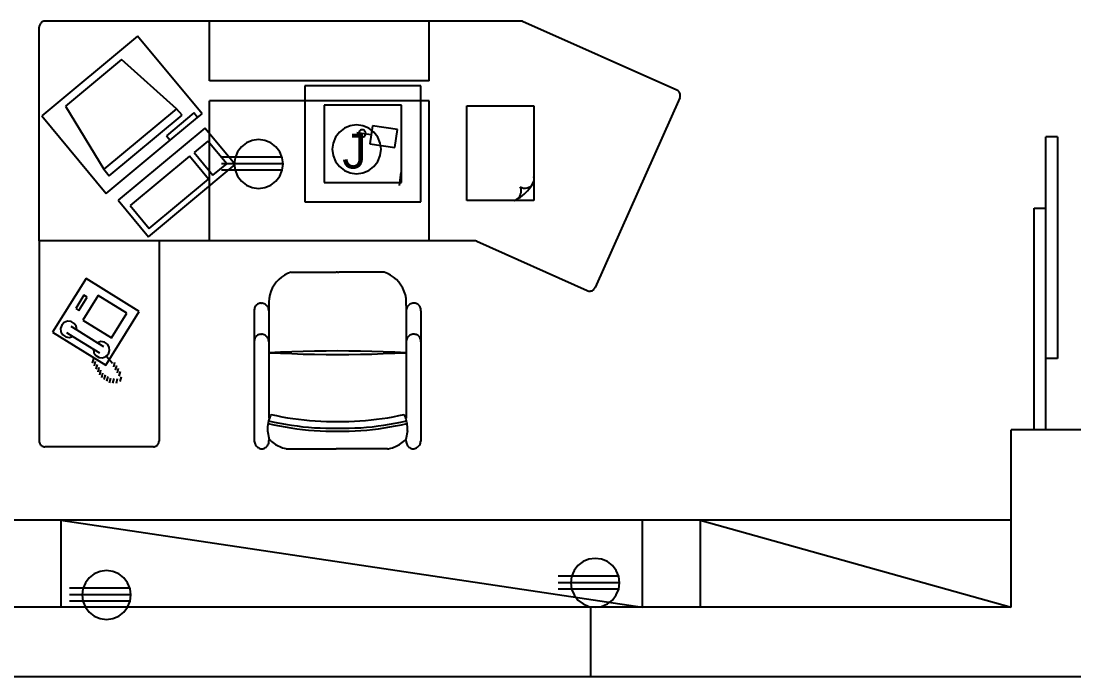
# Model space of a CAD drawing. Header units: centimetres. Extents: x 1966 to 8787, y 7398 to 12383.
# Drawn here: x 7938.8 to 8301.5, y 8810.7 to 9036.4 of the extents above; entities that cross this region are included whole.
import ezdxf

# ---------------------------------------------------------------- set-up
doc = ezdxf.new("R2010")
doc.units = ezdxf.units.CM
doc.styles.get("Standard").update_dxf_attribs({"font": 'arial.ttf', "height": 10})

# ---------------------------------------------------------------- blocks, each defined once
blk = doc.blocks.new('三連插座')
for p, q in [((-4.2, 15.67), (-5.94, 14.34)), ((-2.17, 16.51), (-4.2, 15.67)), ((0, 16.8), (-2.17, 16.51)), ((2.17, 16.51), (0, 16.8)), ((4.2, 15.67), (2.17, 16.51)), ((5.94, 14.34), (4.2, 15.67)), ((-7.27, 12.6), (-8.11, 10.57)), ((-5.94, 14.34), (-7.27, 12.6)), ((7.27, 12.6), (5.94, 14.34)), ((8.11, 10.57), (7.27, 12.6)), ((8.11, 10.73), (-12.77, 10.73)), ((8.4, 8.4), (-12.77, 8.4)), ((-8.11, 10.57), (-8.4, 8.4)), ((-8.4, 8.4), (-8.11, 6.23)), ((8.4, 8.4), (8.11, 10.57)), ((8.11, 6.23), (8.4, 8.4)), ((8.11, 6.23), (-12.77, 6.24)), ((-8.11, 6.23), (-7.27, 4.2)), ((-7.27, 4.2), (-5.94, 2.46)), ((5.94, 2.46), (7.27, 4.2)), ((7.27, 4.2), (8.11, 6.23)), ((-5.94, 2.46), (-4.2, 1.13)), ((-4.2, 1.13), (-2.17, 0.29)), ((-2.17, 0.29), (0, 0)), ((0, 0), (2.17, 0.29)), ((2.17, 0.29), (4.2, 1.13)), ((4.2, 1.13), (5.94, 2.46))]:
    blk.add_line(p, q)
blk = doc.blocks.new('網路出線口')
for p, q in [((-5.29, 15.53), (-7.03, 14.19)), ((-3.26, 16.37), (-5.29, 15.53)), ((-1.09, 16.65), (-3.26, 16.37)), ((1.09, 16.37), (-1.09, 16.65)), ((3.11, 15.53), (1.09, 16.37)), ((4.85, 14.19), (3.11, 15.53)), ((-8.36, 12.46), (-9.2, 10.43)), ((-7.03, 14.19), (-8.36, 12.46)), ((6.19, 12.46), (4.85, 14.19)), ((7.03, 10.43), (6.19, 12.46)), ((-9.2, 10.43), (-9.49, 8.26)), ((-9.49, 8.26), (-9.2, 6.08)), ((7.31, 8.26), (7.03, 10.43)), ((7.03, 6.08), (7.31, 8.26)), ((-9.2, 6.08), (-8.36, 4.06)), ((-8.36, 4.06), (-7.03, 2.32)), ((4.85, 2.32), (6.19, 4.06)), ((6.19, 4.06), (7.03, 6.08)), ((-7.03, 2.32), (-5.29, 0.98)), ((-5.29, 0.98), (-3.26, 0.14)), ((-3.26, 0.14), (-1.09, -0.14)), ((-1.09, -0.14), (1.09, 0.14)), ((1.09, 0.14), (3.11, 0.98)), ((3.11, 0.98), (4.85, 2.32))]:
    blk.add_line(p, q)
blk.add_text('J', height=12).set_placement((-6.03, 1.65))

msp = doc.modelspace()

# ---------------------------------------------------------------- linework, layer by layer
for p, q in [((7945.83, 9035.99), (7945.63, 9035.81)), ((7946.06, 9036.14), (7945.83, 9035.99)), ((7946.3, 9036.26), (7946.06, 9036.14)), ((7946.55, 9036.34), (7946.3, 9036.26)), ((7946.82, 9036.4), (7946.55, 9036.34)), ((7947.09, 9036.41), (7946.82, 9036.4)), ((8003.68, 9036.41), (7947.09, 9036.41)), ((8003.68, 9015.8), (8003.68, 9036.41)), ((8079.28, 9036.41), (8003.68, 9036.41)), ((8079.28, 9015.8), (8079.28, 9036.41)), ((8111.34, 9036.41), (8079.28, 9036.41)), ((8111.34, 9036.41), (8164.44, 9012.71)), ((7945.04, 9034.62), (7945.02, 9034.35)), ((7945.02, 8960.81), (7945.02, 9034.35)), ((7945.09, 9034.89), (7945.04, 9034.62)), ((7945.18, 9035.14), (7945.09, 9034.89)), ((7945.3, 9035.38), (7945.18, 9035.14)), ((7945.45, 9035.61), (7945.3, 9035.38)), ((7945.63, 9035.81), (7945.45, 9035.61)), ((7978.86, 9031.22), (7945.9, 9003.79)), ((8001.07, 9004.54), (7978.86, 9031.22)), ((7973.31, 9023.15), (7954.01, 9007.08)), ((7992.31, 9006.25), (7973.31, 9023.15)), ((8079.28, 9015.8), (8003.68, 9015.8)), ((8076.32, 9014.1), (8036.42, 9014.1)), ((8036.42, 9014.1), (8036.42, 8974.2)), ((8076.32, 8974.2), (8076.32, 9014.1)), ((8164.68, 9012.58), (8164.44, 9012.71)), ((8164.9, 9012.43), (8164.68, 9012.58)), ((8165.1, 9012.24), (8164.9, 9012.43)), ((8165.27, 9012.03), (8165.1, 9012.24)), ((8165.42, 9011.81), (8165.27, 9012.03)), ((8165.53, 9011.56), (8165.42, 9011.81)), ((8165.61, 9011.3), (8165.53, 9011.56)), ((8165.65, 9011.04), (8165.61, 9011.3)), ((8165.64, 9010.5), (8165.66, 9010.77)), ((8165.66, 9010.77), (8165.65, 9011.04)), ((7954.01, 9007.08), (7967.26, 8985.4)), ((8003.68, 8960.81), (8003.68, 9008.92)), ((8079.28, 9008.92), (8003.68, 9008.92)), ((8069.67, 9007.45), (8043.07, 9007.45)), ((8043.07, 9007.45), (8043.07, 8980.85)), ((8069.67, 8980.85), (8069.67, 9007.45)), ((8079.28, 8960.81), (8079.28, 9008.92)), ((8092.25, 8974.64), (8092.25, 9007.2)), ((8092.25, 9007.2), (8115.32, 9007.2)), ((8115.32, 9007.2), (8115.32, 8982.8)), ((8165.49, 9009.98), (8136.35, 8944.72)), ((8165.49, 9009.98), (8165.58, 9010.24)), ((8165.58, 9010.24), (8165.64, 9010.5)), ((7945.9, 9003.79), (7968.11, 8977.11)), ((7992.31, 9006.25), (7967.26, 8985.4)), ((7969.11, 8983.18), (7994.16, 9004.03)), ((7998.19, 9004.8), (7988.77, 8996.97)), ((7994.16, 9004.03), (7992.31, 9006.25)), ((7999.5, 9003.23), (7998.19, 9004.8)), ((7999.5, 9003.23), (8001.07, 9004.54)), ((7990.08, 8995.4), (7999.5, 9003.23)), ((8059.72, 9000.37), (8058.82, 8994.2)), ((8068.36, 8999.11), (8059.72, 9000.37)), ((8001.97, 8999.56), (7972.15, 8974.75)), ((7988.77, 8996.97), (7990.08, 8995.4)), ((8012.42, 8987.01), (8001.97, 8999.56)), ((8059.27, 8997.29), (8054.33, 8998.01)), ((8054.98, 8998.06), (8054.94, 8997.74)), ((8054.94, 8997.74), (8054.98, 8997.41)), ((8055.1, 8998.36), (8054.98, 8998.06)), ((8054.98, 8997.41), (8055.1, 8997.11)), ((8055.3, 8998.62), (8055.1, 8998.36)), ((8055.1, 8997.11), (8055.3, 8996.86)), ((8055.56, 8998.82), (8055.3, 8998.62)), ((8055.3, 8996.86), (8055.56, 8996.66)), ((8055.86, 8998.94), (8055.56, 8998.82)), ((8055.56, 8996.66), (8055.86, 8996.53)), ((8056.18, 8998.98), (8055.86, 8998.94)), ((8055.86, 8996.53), (8056.18, 8996.49)), ((8056.51, 8998.94), (8056.18, 8998.98)), ((8056.18, 8996.49), (8056.51, 8996.53)), ((8056.81, 8998.82), (8056.51, 8998.94)), ((8056.51, 8996.53), (8056.81, 8996.66)), ((8057.07, 8998.62), (8056.81, 8998.82)), ((8056.81, 8996.66), (8057.07, 8996.86)), ((8057.26, 8998.36), (8057.07, 8998.62)), ((8057.07, 8996.86), (8057.26, 8997.11)), ((8057.39, 8998.06), (8057.26, 8998.36)), ((8057.26, 8997.11), (8057.39, 8997.41)), ((8057.43, 8997.74), (8057.39, 8998.06)), ((8057.39, 8997.41), (8057.43, 8997.74)), ((8067.45, 8992.94), (8068.36, 8999.11)), ((8295.51, 8996.57), (8291.51, 8996.57)), ((8291.51, 8971.98), (8291.51, 8996.57)), ((8295.51, 8996.57), (8295.51, 8920.32)), ((7968.11, 8977.11), (7990.08, 8995.4)), ((8003.01, 8995.12), (7998.3, 8991.2)), ((8009.54, 8987.27), (8003.01, 8995.12)), ((8058.82, 8994.2), (8067.45, 8992.94)), ((7996.73, 8989.89), (7976.33, 8972.91)), ((8003.26, 8982.05), (7996.73, 8989.89)), ((7998.3, 8991.2), (8004.83, 8983.35)), ((7967.26, 8985.4), (7969.11, 8983.18)), ((7982.6, 8962.19), (8012.42, 8987.01)), ((8004.83, 8983.35), (8009.54, 8987.27)), ((7982.86, 8965.07), (8003.26, 8982.05)), ((8069.05, 8979.89), (8069.63, 8984.3)), ((8115.2, 8980.97), (8115.36, 8981.57)), ((8115.4, 8982.19), (8115.32, 8982.8)), ((8115.32, 8982.8), (8115.32, 8981.38)), ((8115.36, 8981.57), (8115.4, 8982.19)), ((8043.07, 8980.85), (8069.67, 8980.85)), ((8110.59, 8979.37), (8111.15, 8979.1)), ((8110.75, 8978.92), (8110.59, 8979.37)), ((8110.85, 8978.45), (8110.75, 8978.92)), ((8110.88, 8977.97), (8110.85, 8978.45)), ((8110.85, 8977.5), (8110.88, 8977.97)), ((8111.15, 8979.1), (8111.75, 8978.95)), ((8111.75, 8978.95), (8112.36, 8978.92)), ((8112.36, 8978.92), (8112.97, 8979.01)), ((8112.54, 8977.43), (8113.1, 8978.02)), ((8112.97, 8979.01), (8113.56, 8979.21)), ((8113.1, 8978.02), (8113.62, 8978.64)), ((8113.56, 8979.21), (8114.09, 8979.52)), ((8113.62, 8978.64), (8114.1, 8979.29)), ((8114.09, 8979.52), (8114.55, 8979.93)), ((8114.1, 8979.29), (8114.55, 8979.96)), ((8114.55, 8979.96), (8114.95, 8980.66)), ((8114.55, 8979.93), (8114.92, 8980.42)), ((8114.92, 8980.42), (8115.2, 8980.97)), ((8114.95, 8980.66), (8115.32, 8981.38)), ((8115.32, 8981.38), (8115.32, 8974.64)), ((7972.15, 8974.75), (7982.6, 8962.19)), ((8108.6, 8974.64), (8092.25, 8974.64)), ((8108.6, 8974.64), (8109.32, 8975.01)), ((8108.6, 8974.64), (8109.03, 8974.84)), ((8115.32, 8974.64), (8108.6, 8974.64)), ((8109.03, 8974.84), (8109.44, 8975.1)), ((8109.32, 8975.01), (8110.02, 8975.42)), ((8109.44, 8975.1), (8109.8, 8975.4)), ((8109.8, 8975.4), (8110.12, 8975.76)), ((8110.02, 8975.42), (8110.69, 8975.87)), ((8110.12, 8975.76), (8110.39, 8976.15)), ((8110.39, 8976.15), (8110.61, 8976.58)), ((8110.61, 8976.58), (8110.76, 8977.03)), ((8110.69, 8975.87), (8111.34, 8976.35)), ((8110.76, 8977.03), (8110.85, 8977.5)), ((8111.34, 8976.35), (8111.96, 8976.87)), ((8111.96, 8976.87), (8112.54, 8977.43)), ((7976.33, 8972.91), (7982.86, 8965.07)), ((8036.42, 8974.2), (8076.32, 8974.2)), ((8287.51, 8895.73), (8287.51, 8971.98)), ((8287.51, 8971.98), (8291.51, 8971.98)), ((8291.51, 8920.32), (8291.51, 8971.98)), ((7945.02, 8960.81), (7945.02, 8891.83)), ((7986.26, 8960.81), (7945.02, 8960.81)), ((7986.26, 8960.81), (7986.26, 8891.83)), ((8003.68, 8960.81), (7986.26, 8960.81)), ((8079.28, 8960.81), (8003.68, 8960.81)), ((8094.8, 8960.81), (8079.28, 8960.81)), ((8094.87, 8960.81), (8094.8, 8960.81)), ((8094.94, 8960.81), (8094.87, 8960.81)), ((8095.01, 8960.8), (8094.94, 8960.81)), ((8095.08, 8960.79), (8095.01, 8960.8)), ((8095.15, 8960.78), (8095.08, 8960.79)), ((8095.23, 8960.77), (8095.15, 8960.78)), ((8095.3, 8960.75), (8095.23, 8960.77)), ((8095.37, 8960.73), (8095.3, 8960.75)), ((8095.43, 8960.71), (8095.37, 8960.73)), ((8095.5, 8960.69), (8095.43, 8960.71)), ((8095.57, 8960.66), (8095.5, 8960.69)), ((8095.64, 8960.63), (8095.57, 8960.66)), ((8095.64, 8960.63), (8133.62, 8943.67)), ((8029.42, 8948.98), (8028.4, 8948.29)), ((8030.52, 8949.56), (8029.42, 8948.98)), ((8031.68, 8950), (8030.52, 8949.56)), ((8031.68, 8950), (8047.25, 8950)), ((8047.7, 8950), (8047.25, 8950)), ((8047.7, 8950), (8048.16, 8950)), ((8063.73, 8950), (8048.16, 8950)), ((8064.88, 8949.56), (8063.73, 8950)), ((8065.98, 8948.98), (8064.88, 8949.56)), ((8067.01, 8948.29), (8065.98, 8948.98)), ((7961.16, 8947.88), (7949.63, 8929.35)), ((7979.46, 8936.49), (7961.16, 8947.88)), ((8025.87, 8945.59), (8025.24, 8944.52)), ((8026.61, 8946.59), (8025.87, 8945.59)), ((8027.45, 8947.49), (8026.61, 8946.59)), ((8028.4, 8948.29), (8027.45, 8947.49)), ((8067.95, 8947.49), (8067.01, 8948.29)), ((8068.8, 8946.59), (8067.95, 8947.49)), ((8069.54, 8945.59), (8068.8, 8946.59)), ((8070.16, 8944.52), (8069.54, 8945.59)), ((7960.41, 8942.08), (7957.56, 8937.5)), ((7965.26, 8942.01), (7959.99, 8933.54)), ((7961.47, 8941.43), (7960.41, 8942.08)), ((7975.14, 8935.86), (7965.26, 8942.01)), ((8024.37, 8942.21), (8024.13, 8940.99)), ((8024.74, 8943.39), (8024.37, 8942.21)), ((8025.24, 8944.52), (8024.74, 8943.39)), ((8070.67, 8943.39), (8070.16, 8944.52)), ((8071.04, 8942.21), (8070.67, 8943.39)), ((8071.27, 8940.99), (8071.04, 8942.21)), ((8133.62, 8943.67), (8133.88, 8943.58)), ((8133.88, 8943.58), (8134.14, 8943.52)), ((8134.14, 8943.52), (8134.41, 8943.5)), ((8134.41, 8943.5), (8134.68, 8943.51)), ((8134.68, 8943.51), (8134.94, 8943.55)), ((8134.94, 8943.55), (8135.2, 8943.63)), ((8135.2, 8943.63), (8135.45, 8943.74)), ((8135.45, 8943.74), (8135.67, 8943.89)), ((8135.67, 8943.89), (8135.88, 8944.06)), ((8135.88, 8944.06), (8136.07, 8944.26)), ((8136.07, 8944.26), (8136.22, 8944.48)), ((8136.22, 8944.48), (8136.35, 8944.72)), ((7958.62, 8936.84), (7961.47, 8941.43)), ((8019.42, 8938.27), (8019.26, 8937.99)), ((8019.61, 8938.53), (8019.42, 8938.27)), ((8019.84, 8938.76), (8019.61, 8938.53)), ((8020.1, 8938.96), (8019.84, 8938.76)), ((8020.39, 8939.11), (8020.1, 8938.96)), ((8020.69, 8939.23), (8020.39, 8939.11)), ((8021, 8939.3), (8020.69, 8939.23)), ((8021.33, 8939.33), (8021, 8939.3)), ((8021.33, 8939.33), (8021.47, 8939.33)), ((8021.81, 8939.31), (8021.47, 8939.33)), ((8022.15, 8939.24), (8021.81, 8939.31)), ((8022.47, 8939.13), (8022.15, 8939.24)), ((8022.78, 8938.98), (8022.47, 8939.13)), ((8023.06, 8938.79), (8022.78, 8938.98)), ((8023.32, 8938.57), (8023.06, 8938.79)), ((8023.54, 8938.31), (8023.32, 8938.57)), ((8023.73, 8938.03), (8023.54, 8938.31)), ((8023.88, 8937.72), (8023.73, 8938.03)), ((8024.13, 8940.99), (8024.04, 8939.76)), ((8024.04, 8939.76), (8024.08, 8938.52)), ((8024.08, 8938.52), (8024.08, 8936.73)), ((8071.37, 8939.76), (8071.27, 8940.99)), ((8071.33, 8938.52), (8071.37, 8939.76)), ((8071.33, 8938.52), (8071.33, 8936.73)), ((8071.68, 8938.03), (8071.53, 8937.72)), ((8071.87, 8938.31), (8071.68, 8938.03)), ((8072.09, 8938.57), (8071.87, 8938.31)), ((8072.35, 8938.79), (8072.09, 8938.57)), ((8072.63, 8938.98), (8072.35, 8938.79)), ((8072.94, 8939.13), (8072.63, 8938.98)), ((8073.26, 8939.24), (8072.94, 8939.13)), ((8073.59, 8939.31), (8073.26, 8939.24)), ((8073.93, 8939.33), (8073.59, 8939.31)), ((8074.08, 8939.33), (8073.93, 8939.33)), ((8074.4, 8939.3), (8074.08, 8939.33)), ((8074.72, 8939.23), (8074.4, 8939.3)), ((8075.02, 8939.11), (8074.72, 8939.23)), ((8075.3, 8938.96), (8075.02, 8939.11)), ((8075.56, 8938.76), (8075.3, 8938.96)), ((8075.79, 8938.53), (8075.56, 8938.76)), ((8075.99, 8938.27), (8075.79, 8938.53)), ((8076.15, 8937.99), (8075.99, 8938.27)), ((7957.56, 8937.5), (7958.62, 8936.84)), ((7967.93, 8917.96), (7979.46, 8936.49)), ((7969.87, 8927.39), (7975.14, 8935.86)), ((8019.07, 8937.37), (8019.04, 8937.05)), ((8019.04, 8937.05), (8019.05, 8936.73)), ((8019.05, 8936.73), (8019.05, 8926.05)), ((8019.14, 8937.69), (8019.07, 8937.37)), ((8019.26, 8937.99), (8019.14, 8937.69)), ((8023.99, 8937.4), (8023.88, 8937.72)), ((8024.06, 8937.07), (8023.99, 8937.4)), ((8024.08, 8936.73), (8024.06, 8937.07)), ((8024.08, 8936.73), (8024.08, 8926.05)), ((8071.35, 8937.07), (8071.33, 8936.73)), ((8071.33, 8936.73), (8071.33, 8926.05)), ((8071.42, 8937.4), (8071.35, 8937.07)), ((8071.53, 8937.72), (8071.42, 8937.4)), ((8076.26, 8937.69), (8076.15, 8937.99)), ((8076.34, 8937.37), (8076.26, 8937.69)), ((8076.37, 8937.05), (8076.34, 8937.37)), ((8076.36, 8936.73), (8076.37, 8937.05)), ((8076.36, 8936.73), (8076.36, 8926.05)), ((7952.78, 8931.82), (7952.38, 8930.67)), ((7953.64, 8932.69), (7952.78, 8931.82)), ((7954.78, 8933.11), (7953.64, 8932.69)), ((7956, 8933.01), (7954.78, 8933.11)), ((7955.85, 8931.48), (7957.94, 8930.19)), ((7957.05, 8932.39), (7956, 8933.01)), ((7957.74, 8931.39), (7957.05, 8932.39)), ((7957.94, 8930.19), (7957.74, 8931.39)), ((7959.99, 8933.54), (7969.87, 8927.39)), ((7949.63, 8929.35), (7967.93, 8917.96)), ((7952.38, 8930.67), (7952.51, 8929.46)), ((7952.51, 8929.46), (7953.14, 8928.42)), ((7953.14, 8928.42), (7954.16, 8927.75)), ((7954.16, 8927.75), (7955.36, 8927.57)), ((7954.45, 8929.22), (7956.53, 8927.93)), ((7955.36, 8927.57), (7956.53, 8927.93)), ((7956.53, 8927.93), (7963.66, 8923.49)), ((7957.94, 8930.19), (7965.07, 8925.75)), ((8019.26, 8927.31), (8019.14, 8927.01)), ((8019.42, 8927.59), (8019.26, 8927.31)), ((8019.61, 8927.85), (8019.42, 8927.59)), ((8019.84, 8928.08), (8019.61, 8927.85)), ((8020.1, 8928.28), (8019.84, 8928.08)), ((8020.39, 8928.43), (8020.1, 8928.28)), ((8020.69, 8928.55), (8020.39, 8928.43)), ((8021, 8928.62), (8020.69, 8928.55)), ((8021.33, 8928.65), (8021, 8928.62)), ((8021.33, 8928.65), (8021.47, 8928.65)), ((8021.81, 8928.63), (8021.47, 8928.65)), ((8022.15, 8928.56), (8021.81, 8928.63)), ((8022.47, 8928.45), (8022.15, 8928.56)), ((8022.78, 8928.3), (8022.47, 8928.45)), ((8023.06, 8928.11), (8022.78, 8928.3)), ((8023.32, 8927.89), (8023.06, 8928.11)), ((8023.54, 8927.63), (8023.32, 8927.89)), ((8023.73, 8927.35), (8023.54, 8927.63)), ((8023.88, 8927.04), (8023.73, 8927.35)), ((8071.68, 8927.35), (8071.53, 8927.04)), ((8071.87, 8927.63), (8071.68, 8927.35)), ((8072.09, 8927.89), (8071.87, 8927.63)), ((8072.35, 8928.11), (8072.09, 8927.89)), ((8072.63, 8928.3), (8072.35, 8928.11)), ((8072.94, 8928.45), (8072.63, 8928.3)), ((8073.26, 8928.56), (8072.94, 8928.45)), ((8073.59, 8928.63), (8073.26, 8928.56)), ((8073.93, 8928.65), (8073.59, 8928.63)), ((8074.08, 8928.65), (8073.93, 8928.65)), ((8074.4, 8928.62), (8074.08, 8928.65)), ((8074.72, 8928.55), (8074.4, 8928.62)), ((8075.02, 8928.43), (8074.72, 8928.55)), ((8075.3, 8928.28), (8075.02, 8928.43)), ((8075.56, 8928.08), (8075.3, 8928.28)), ((8075.79, 8927.85), (8075.56, 8928.08)), ((8075.99, 8927.59), (8075.79, 8927.85)), ((8076.15, 8927.31), (8075.99, 8927.59)), ((8076.26, 8927.01), (8076.15, 8927.31)), ((7966.23, 8926.11), (7965.07, 8925.75)), ((7965.07, 8925.75), (7967.15, 8924.45)), ((7967.44, 8925.93), (7966.23, 8926.11)), ((7968.46, 8925.26), (7967.44, 8925.93)), ((7969.09, 8924.22), (7968.46, 8925.26)), ((7969.21, 8923), (7969.09, 8924.22)), ((8019.07, 8926.69), (8019.04, 8926.37)), ((8019.04, 8926.37), (8019.05, 8926.05)), ((8019.05, 8926.05), (8019.05, 8891.83)), ((8019.14, 8927.01), (8019.07, 8926.69)), ((8023.99, 8926.72), (8023.88, 8927.04)), ((8024.06, 8926.39), (8023.99, 8926.72)), ((8024.08, 8926.05), (8024.06, 8926.39)), ((8024.08, 8926.05), (8024.08, 8922.3)), ((8071.35, 8926.39), (8071.33, 8926.05)), ((8071.33, 8926.05), (8071.33, 8922.3)), ((8071.42, 8926.72), (8071.35, 8926.39)), ((8071.53, 8927.04), (8071.42, 8926.72)), ((8076.34, 8926.69), (8076.26, 8927.01)), ((8076.37, 8926.37), (8076.34, 8926.69)), ((8076.36, 8926.05), (8076.37, 8926.37)), ((8076.36, 8926.05), (8076.36, 8891.83)), ((7963.68, 8920.3), (7963.28, 8918.67)), ((7963.66, 8923.49), (7963.86, 8922.29)), ((7963.66, 8923.49), (7965.74, 8922.2)), ((7963.86, 8922.29), (7964.55, 8921.28)), ((7964.55, 8921.28), (7965.6, 8920.67)), ((7965.6, 8920.67), (7966.81, 8920.56)), ((7966.81, 8920.56), (7967.96, 8920.98)), ((7967.96, 8920.98), (7968.81, 8921.85)), ((7968.16, 8921.15), (7970.22, 8918.74)), ((7968.81, 8921.85), (7969.21, 8923)), ((8028.01, 8922.48), (8024.08, 8922.3)), ((8024.08, 8922.3), (8028.01, 8922.12)), ((8024.08, 8922.3), (8024.08, 8899.78)), ((8031.95, 8922.63), (8028.01, 8922.48)), ((8028.01, 8922.12), (8031.95, 8921.97)), ((8035.89, 8922.74), (8031.95, 8922.63)), ((8031.95, 8921.97), (8035.89, 8921.85)), ((8039.82, 8922.83), (8035.89, 8922.74)), ((8035.89, 8921.85), (8039.82, 8921.77)), ((8043.76, 8922.87), (8039.82, 8922.83)), ((8039.82, 8921.77), (8043.76, 8921.72)), ((8047.7, 8922.89), (8043.76, 8922.87)), ((8043.76, 8921.72), (8047.7, 8921.7)), ((8051.64, 8922.87), (8047.7, 8922.89)), ((8047.7, 8921.7), (8051.64, 8921.72)), ((8055.58, 8922.83), (8051.64, 8922.87)), ((8051.64, 8921.72), (8055.58, 8921.77)), ((8059.52, 8922.74), (8055.58, 8922.83)), ((8055.58, 8921.77), (8059.52, 8921.85)), ((8063.46, 8922.63), (8059.52, 8922.74)), ((8059.52, 8921.85), (8063.46, 8921.97)), ((8067.39, 8922.48), (8063.46, 8922.63)), ((8063.46, 8921.97), (8067.39, 8922.12)), ((8071.33, 8922.3), (8067.39, 8922.48)), ((8067.39, 8922.12), (8071.33, 8922.3)), ((8071.33, 8922.3), (8071.33, 8899.78)), ((8291.51, 8895.73), (8291.51, 8920.32)), ((8295.51, 8920.32), (8291.51, 8920.32)), ((7964.3, 8919.29), (7963.91, 8917.65)), ((7964.92, 8918.27), (7964.53, 8916.64)), ((7965.54, 8917.26), (7965.15, 8915.62)), ((7966.16, 8916.25), (7965.77, 8914.61)), ((7970.95, 8918.91), (7970.56, 8917.27)), ((7971.58, 8917.89), (7971.18, 8916.26)), ((7972.2, 8916.88), (7971.81, 8915.24)), ((7966.79, 8915.23), (7966.4, 8913.6)), ((7967.69, 8914.67), (7967.3, 8913.03)), ((7968.59, 8914.11), (7968.2, 8912.47)), ((7969.5, 8913.55), (7969.11, 8911.91)), ((7970.68, 8913.44), (7970.29, 8911.8)), ((7971.87, 8913.33), (7971.48, 8911.69)), ((7972.82, 8915.87), (7972.43, 8914.23)), ((7973.17, 8913.99), (7972.78, 8912.35)), ((8023.85, 8898.32), (8023.78, 8897.97)), ((8023.95, 8898.79), (8023.85, 8898.32)), ((8023.98, 8898.88), (8023.95, 8898.79)), ((8024.08, 8899.25), (8023.98, 8898.88)), ((8023.98, 8898.88), (8025.92, 8898.44)), ((8024.23, 8899.72), (8024.08, 8899.25)), ((8024.39, 8900.17), (8024.23, 8899.72)), ((8024.58, 8900.62), (8024.39, 8900.17)), ((8024.78, 8901.06), (8024.58, 8900.62)), ((8024.78, 8901.06), (8026.66, 8900.64)), ((8025.92, 8898.44), (8027.87, 8898.03)), ((8026.66, 8900.64), (8028.55, 8900.27)), ((8028.55, 8900.27), (8030.45, 8899.94)), ((8030.45, 8899.94), (8032.35, 8899.64)), ((8032.35, 8899.64), (8034.26, 8899.38)), ((8034.26, 8899.38), (8036.17, 8899.16)), ((8036.17, 8899.16), (8038.09, 8898.99)), ((8038.09, 8898.99), (8040.01, 8898.85)), ((8040.01, 8898.85), (8041.93, 8898.74)), ((8041.93, 8898.74), (8043.85, 8898.68)), ((8043.85, 8898.68), (8045.78, 8898.66)), ((8045.78, 8898.66), (8047.7, 8898.68)), ((8047.7, 8898.68), (8049.63, 8898.66)), ((8049.63, 8898.66), (8051.55, 8898.68)), ((8051.55, 8898.68), (8053.48, 8898.74)), ((8053.48, 8898.74), (8055.4, 8898.85)), ((8055.4, 8898.85), (8057.32, 8898.99)), ((8057.32, 8898.99), (8059.24, 8899.16)), ((8059.24, 8899.16), (8061.15, 8899.38)), ((8061.15, 8899.38), (8063.06, 8899.64)), ((8063.06, 8899.64), (8064.96, 8899.94)), ((8064.96, 8899.94), (8066.85, 8900.27)), ((8066.85, 8900.27), (8068.74, 8900.64)), ((8067.53, 8898.03), (8069.48, 8898.44)), ((8068.74, 8900.64), (8070.62, 8901.06)), ((8069.48, 8898.44), (8071.43, 8898.88)), ((8070.83, 8900.62), (8070.62, 8901.06)), ((8071.01, 8900.17), (8070.83, 8900.62)), ((8071.18, 8899.72), (8071.01, 8900.17)), ((8071.32, 8899.25), (8071.18, 8899.72)), ((8071.43, 8898.88), (8071.32, 8899.25)), ((8071.45, 8898.79), (8071.43, 8898.88)), ((8071.56, 8898.32), (8071.45, 8898.79)), ((8071.63, 8897.97), (8071.56, 8898.32)), ((8023.61, 8896.4), (8023.6, 8895.91)), ((8023.6, 8895.91), (8023.61, 8895.43)), ((8023.64, 8896.88), (8023.61, 8896.4)), ((8023.61, 8895.43), (8024.18, 8892.43)), ((8023.69, 8897.36), (8023.64, 8896.88)), ((8023.76, 8897.84), (8023.69, 8897.36)), ((8023.78, 8897.97), (8023.76, 8897.84)), ((8023.78, 8897.97), (8025.74, 8897.51)), ((8025.74, 8897.51), (8027.71, 8897.1)), ((8027.71, 8897.1), (8029.68, 8896.74)), ((8027.87, 8898.03), (8029.84, 8897.67)), ((8029.68, 8896.74), (8031.67, 8896.41)), ((8029.84, 8897.67), (8031.8, 8897.35)), ((8031.67, 8896.41), (8033.66, 8896.13)), ((8031.8, 8897.35), (8033.78, 8897.08)), ((8033.66, 8896.13), (8035.66, 8895.89)), ((8033.78, 8897.08), (8035.76, 8896.84)), ((8035.66, 8895.89), (8037.66, 8895.69)), ((8035.76, 8896.84), (8037.74, 8896.65)), ((8037.66, 8895.69), (8039.66, 8895.53)), ((8037.74, 8896.65), (8039.73, 8896.49)), ((8039.66, 8895.53), (8041.67, 8895.42)), ((8039.73, 8896.49), (8041.72, 8896.39)), ((8041.67, 8895.42), (8043.68, 8895.35)), ((8041.72, 8896.39), (8043.72, 8896.32)), ((8043.68, 8895.35), (8045.69, 8895.33)), ((8043.72, 8896.32), (8045.71, 8896.29)), ((8045.69, 8895.33), (8047.7, 8895.34)), ((8045.71, 8896.29), (8047.7, 8896.31)), ((8047.7, 8896.31), (8049.7, 8896.29)), ((8047.7, 8895.34), (8049.71, 8895.33)), ((8049.7, 8896.29), (8051.69, 8896.32)), ((8049.71, 8895.33), (8051.72, 8895.35)), ((8051.69, 8896.32), (8053.68, 8896.39)), ((8051.72, 8895.35), (8053.73, 8895.42)), ((8053.68, 8896.39), (8055.67, 8896.49)), ((8053.73, 8895.42), (8055.74, 8895.53)), ((8055.67, 8896.49), (8057.66, 8896.65)), ((8055.74, 8895.53), (8057.75, 8895.69)), ((8057.66, 8896.65), (8059.65, 8896.84)), ((8057.75, 8895.69), (8059.75, 8895.89)), ((8059.65, 8896.84), (8061.63, 8897.08)), ((8059.75, 8895.89), (8061.75, 8896.13)), ((8061.63, 8897.08), (8063.6, 8897.35)), ((8061.75, 8896.13), (8063.74, 8896.41)), ((8063.6, 8897.35), (8065.57, 8897.67)), ((8063.74, 8896.41), (8065.72, 8896.74)), ((8065.57, 8897.67), (8067.53, 8898.03)), ((8065.72, 8896.74), (8067.7, 8897.1)), ((8067.7, 8897.1), (8069.67, 8897.51)), ((8069.67, 8897.51), (8071.63, 8897.97)), ((8071.79, 8895.43), (8071.23, 8892.43)), ((8071.65, 8897.84), (8071.63, 8897.97)), ((8071.72, 8897.36), (8071.65, 8897.84)), ((8071.77, 8896.88), (8071.72, 8897.36)), ((8071.8, 8896.4), (8071.77, 8896.88)), ((8071.79, 8895.43), (8071.8, 8895.91)), ((8071.8, 8895.91), (8071.8, 8896.4)), ((8279.51, 8864.73), (8279.51, 8895.73)), ((8287.51, 8895.73), (8279.51, 8895.73)), ((8291.51, 8895.73), (8287.51, 8895.73)), ((8303.51, 8895.73), (8291.51, 8895.73)), ((7945.02, 8891.83), (7945.04, 8891.58)), ((7945.04, 8891.58), (7945.09, 8891.34)), ((7945.09, 8891.34), (7945.17, 8891.11)), ((7945.17, 8891.11), (7945.28, 8890.88)), ((7945.28, 8890.88), (7945.42, 8890.68)), ((7985.87, 8890.68), (7986.01, 8890.88)), ((7986.01, 8890.88), (7986.12, 8891.11)), ((7986.12, 8891.11), (7986.2, 8891.34)), ((7986.2, 8891.34), (7986.24, 8891.58)), ((7986.24, 8891.58), (7986.26, 8891.83)), ((8019.05, 8891.83), (8019.09, 8891.5)), ((8019.09, 8891.5), (8019.18, 8891.17)), ((8019.18, 8891.17), (8019.3, 8890.86)), ((8019.3, 8890.86), (8019.46, 8890.57)), ((8023.76, 8890.58), (8023.9, 8890.87)), ((8023.9, 8890.87), (8024, 8891.18)), ((8024, 8891.18), (8024.06, 8891.5)), ((8024.06, 8891.5), (8024.08, 8891.83)), ((8024.08, 8891.83), (8024.18, 8892.43)), ((8024.18, 8892.43), (8024.58, 8892.06)), ((8024.58, 8892.06), (8025, 8891.7)), ((8025, 8891.7), (8025.43, 8891.37)), ((8025.43, 8891.37), (8025.87, 8891.05)), ((8025.87, 8891.05), (8026.33, 8890.76)), ((8069.07, 8890.76), (8069.53, 8891.05)), ((8069.53, 8891.05), (8069.98, 8891.37)), ((8069.98, 8891.37), (8070.41, 8891.7)), ((8070.41, 8891.7), (8070.83, 8892.06)), ((8070.83, 8892.06), (8071.23, 8892.43)), ((8071.33, 8891.83), (8071.23, 8892.43)), ((8071.33, 8891.83), (8071.35, 8891.5)), ((8071.35, 8891.5), (8071.41, 8891.18)), ((8071.41, 8891.18), (8071.51, 8890.87)), ((8071.51, 8890.87), (8071.65, 8890.58)), ((8076.09, 8890.83), (8076.22, 8891.15)), ((8076.22, 8891.15), (8076.31, 8891.48)), ((8076.31, 8891.48), (8076.36, 8891.83)), ((7945.42, 8890.68), (7945.58, 8890.49)), ((7945.58, 8890.49), (7945.76, 8890.33)), ((7945.76, 8890.33), (7945.97, 8890.19)), ((7945.97, 8890.19), (7946.19, 8890.08)), ((7946.19, 8890.08), (7946.43, 8890)), ((7946.43, 8890), (7946.67, 8889.95)), ((7946.67, 8889.95), (7946.91, 8889.94)), ((7984.37, 8889.94), (7946.91, 8889.94)), ((7984.37, 8889.94), (7984.62, 8889.95)), ((7984.62, 8889.95), (7984.86, 8890)), ((7984.86, 8890), (7985.09, 8890.08)), ((7985.09, 8890.08), (7985.32, 8890.19)), ((7985.32, 8890.19), (7985.52, 8890.33)), ((7985.52, 8890.33), (7985.71, 8890.49)), ((7985.71, 8890.49), (7985.87, 8890.68)), ((8019.46, 8890.57), (8019.65, 8890.29)), ((8019.65, 8890.29), (8019.87, 8890.04)), ((8019.87, 8890.04), (8020.12, 8889.82)), ((8020.12, 8889.82), (8020.39, 8889.63)), ((8020.39, 8889.63), (8020.69, 8889.48)), ((8020.69, 8889.48), (8021, 8889.36)), ((8021, 8889.36), (8021.33, 8889.27)), ((8021.33, 8889.27), (8021.66, 8889.23)), ((8021.66, 8889.23), (8021.98, 8889.27)), ((8021.98, 8889.27), (8022.29, 8889.36)), ((8022.29, 8889.36), (8022.6, 8889.48)), ((8022.6, 8889.48), (8022.88, 8889.64)), ((8022.88, 8889.64), (8023.14, 8889.83)), ((8023.14, 8889.83), (8023.38, 8890.05)), ((8023.38, 8890.05), (8023.59, 8890.3)), ((8023.59, 8890.3), (8023.76, 8890.58)), ((8026.33, 8890.76), (8026.81, 8890.48)), ((8026.81, 8890.48), (8027.29, 8890.23)), ((8027.29, 8890.23), (8027.78, 8890)), ((8027.78, 8890), (8028.29, 8889.79)), ((8028.29, 8889.79), (8028.8, 8889.6)), ((8028.8, 8889.6), (8029.32, 8889.44)), ((8029.32, 8889.44), (8029.85, 8889.3)), ((8029.85, 8889.3), (8029.9, 8889.29)), ((8029.9, 8889.29), (8029.95, 8889.28)), ((8029.95, 8889.28), (8030, 8889.27)), ((8030, 8889.27), (8030.05, 8889.26)), ((8030.05, 8889.26), (8030.1, 8889.25)), ((8030.1, 8889.25), (8030.16, 8889.24)), ((8030.16, 8889.24), (8030.21, 8889.24)), ((8030.21, 8889.24), (8030.26, 8889.23)), ((8030.26, 8889.23), (8030.31, 8889.23)), ((8030.31, 8889.23), (8030.36, 8889.23)), ((8030.36, 8889.23), (8030.41, 8889.22)), ((8030.41, 8889.22), (8030.46, 8889.22)), ((8030.46, 8889.22), (8047.25, 8889.22)), ((8047.7, 8889.22), (8047.25, 8889.22)), ((8048.16, 8889.22), (8047.7, 8889.22)), ((8064.94, 8889.22), (8048.16, 8889.22)), ((8064.94, 8889.22), (8064.99, 8889.22)), ((8064.99, 8889.22), (8065.05, 8889.23)), ((8065.05, 8889.23), (8065.1, 8889.23)), ((8065.1, 8889.23), (8065.15, 8889.23)), ((8065.15, 8889.23), (8065.2, 8889.24)), ((8065.2, 8889.24), (8065.25, 8889.24)), ((8065.25, 8889.24), (8065.3, 8889.25)), ((8065.3, 8889.25), (8065.35, 8889.26)), ((8065.35, 8889.26), (8065.4, 8889.27)), ((8065.4, 8889.27), (8065.45, 8889.28)), ((8065.45, 8889.28), (8065.5, 8889.29)), ((8065.5, 8889.29), (8065.55, 8889.3)), ((8065.55, 8889.3), (8066.08, 8889.44)), ((8066.08, 8889.44), (8066.6, 8889.6)), ((8066.6, 8889.6), (8067.12, 8889.79)), ((8067.12, 8889.79), (8067.62, 8890)), ((8067.62, 8890), (8068.12, 8890.23)), ((8068.12, 8890.23), (8068.6, 8890.48)), ((8068.6, 8890.48), (8069.07, 8890.76)), ((8071.65, 8890.58), (8071.82, 8890.3)), ((8071.82, 8890.3), (8072.03, 8890.05)), ((8072.03, 8890.05), (8072.26, 8889.83)), ((8072.26, 8889.83), (8072.53, 8889.64)), ((8072.53, 8889.64), (8072.81, 8889.48)), ((8072.81, 8889.48), (8073.11, 8889.36)), ((8073.11, 8889.36), (8073.43, 8889.27)), ((8073.43, 8889.27), (8073.75, 8889.23)), ((8073.59, 8889.22), (8073.93, 8889.25)), ((8073.93, 8889.25), (8074.28, 8889.32)), ((8074.28, 8889.32), (8074.61, 8889.43)), ((8074.61, 8889.43), (8074.92, 8889.58)), ((8074.92, 8889.58), (8075.21, 8889.77)), ((8075.21, 8889.77), (8075.48, 8889.99)), ((8075.48, 8889.99), (8075.72, 8890.24)), ((8075.72, 8890.24), (8075.92, 8890.52)), ((8075.92, 8890.52), (8076.09, 8890.83)), ((7952.51, 8864.73), (7932.51, 8864.73)), ((7952.51, 8864.73), (8152.51, 8834.73)), ((7952.51, 8864.73), (7952.51, 8834.73)), ((8152.51, 8864.73), (7952.51, 8864.73)), ((8152.51, 8864.73), (8152.51, 8834.73)), ((8172.51, 8864.73), (8152.51, 8864.73)), ((8172.51, 8864.73), (8172.51, 8834.73)), ((8172.51, 8864.73), (8279.51, 8834.73)), ((8279.51, 8864.73), (8172.51, 8864.73)), ((8279.51, 8834.73), (8279.51, 8864.73)), ((7952.51, 8834.73), (7932.51, 8834.73)), ((8134.81, 8834.73), (7952.51, 8834.73)), ((7993.01, 8834.73), (7957.89, 8834.73)), ((8134.81, 8834.73), (8134.81, 8810.73)), ((8152.51, 8834.73), (8134.81, 8834.73)), ((8182.27, 8834.73), (8147.15, 8834.73)), ((8172.51, 8834.73), (8152.51, 8834.73)), ((8279.51, 8834.73), (8172.51, 8834.73)), ((8134.81, 8810.73), (7611.51, 8810.73)), ((8303.51, 8810.73), (8134.81, 8810.73))]:
    msp.add_line(p, q)

# ---------------------------------------------------------------- block references
for name, p in [('網路出線口', (8055.35, 8984.03)), ('三連插座', (8020.53, 8978.84)), ('三連插座', (8136.39, 8834.73)), ('三連插座', (7968.18, 8830.53))]:
    msp.add_blockref(name, p)

doc.saveas('drawing.dxf')
